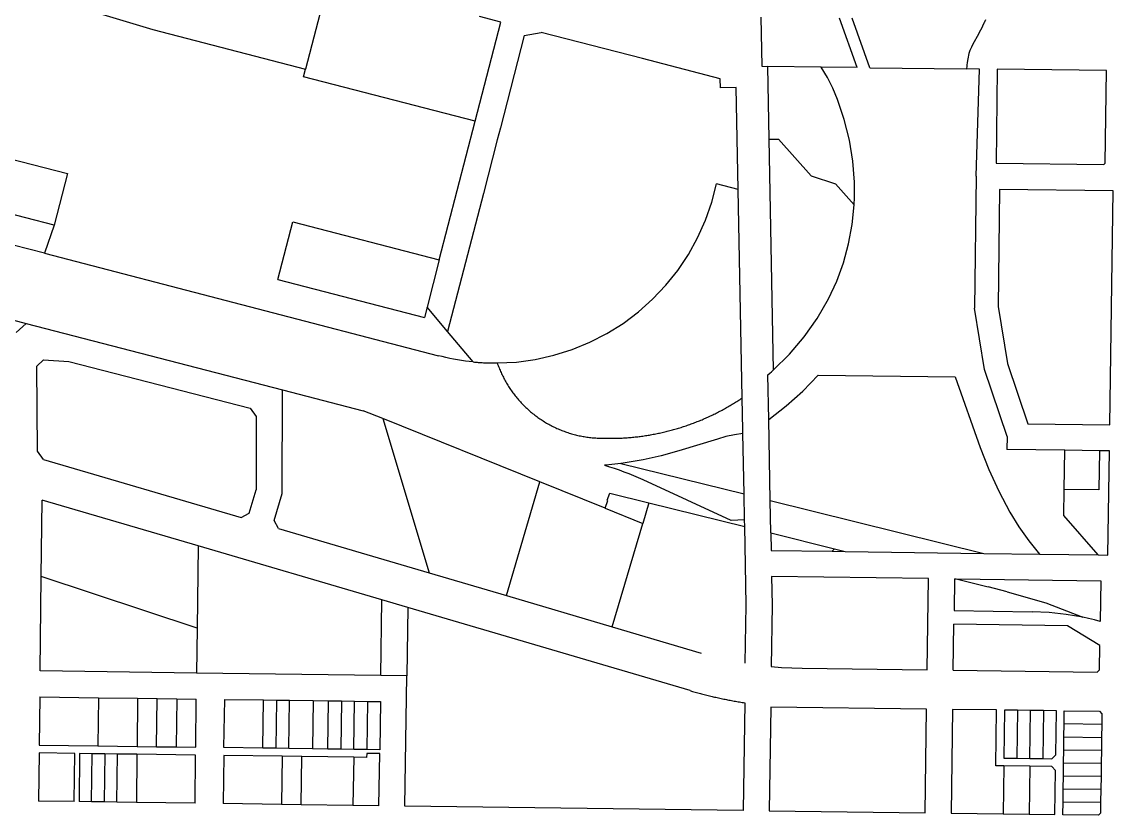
# Model space of a CAD drawing. Header units: inches. Extents: x 486468 to 494399, y 5455955 to 5460553.
# Drawn here: x 493515 to 494359, y 5456843 to 5457457 of the extents above; entities that cross this region are included whole.
import ezdxf

# ---------------------------------------------------------------- set-up
doc = ezdxf.new("R2010")
doc.units = ezdxf.units.IN
doc.header["$MEASUREMENT"] = 0
doc.layers.add('ParcelLines', color=10, linetype='Continuous')

msp = doc.modelspace()

# ---------------------------------------------------------------- linework, layer by layer
at = {"layer": 'ParcelLines', "color": 1}
for p, q in [((493755.33, 5457499.613), (493734.703, 5457419.97)), ((493572.943, 5457463.755), (493616.726, 5457450.526)), ((493865.895, 5457379.696), (493885.763, 5457456.389)), ((493885.763, 5457456.389), (493869.188, 5457460.721)), ((494086.693, 5457460.291), (494087.433, 5457422.194)), ((494161.041, 5457421.255), (494147.535, 5457459.514)), ((494170.778, 5457421.131), (494157.273, 5457459.389)), ((493616.726, 5457450.526), (493734.703, 5457419.97)), ((493903.81, 5457446.099), (493916.799, 5457448.413)), ((494087.433, 5457422.194), (494091.7, 5457422.139)), ((494133.297, 5457421.609), (494091.7, 5457422.139)), ((494091.7, 5457422.139), (494092.796, 5457365.78)), ((494161.041, 5457421.255), (494133.297, 5457421.609)), ((493733.175, 5457414.071), (493734.703, 5457419.97)), ((493865.895, 5457379.696), (493733.175, 5457414.071)), ((494170.778, 5457421.131), (494245.489, 5457420.178)), ((494255.695, 5457420.048), (494245.489, 5457420.178)), ((494253.08, 5457337.371), (494255.695, 5457420.048)), ((494269.4, 5457419.876), (494268.446, 5457347.242)), ((494353.791, 5457418.818), (494269.4, 5457419.876)), ((494352.753, 5457347.247), (494353.791, 5457418.818)), ((494055.438, 5457405.474), (494055.288, 5457412.524)), ((494067.638, 5457405.724), (494055.438, 5457405.474)), ((494069.139, 5457327.075), (494067.638, 5457405.724)), ((493343.025, 5457393.127), (493550.704, 5457339.246)), ((493838.132, 5457272.532), (493865.895, 5457379.696)), ((494092.796, 5457365.78), (494100.255, 5457365.925)), ((494092.796, 5457365.78), (494096.262, 5457187.413)), ((494100.255, 5457365.925), (494125.619, 5457337.476)), ((493540.373, 5457299.435), (493332.716, 5457353.324)), ((494268.446, 5457347.242), (494351.723, 5457346.244)), ((494351.723, 5457346.244), (494352.753, 5457347.247)), ((493550.704, 5457339.246), (493540.373, 5457299.435)), ((494125.619, 5457337.476), (494144.345, 5457331.29)), ((494253.08, 5457337.371), (494251.728, 5457235.191)), ((494069.139, 5457327.075), (494052.339, 5457331.435)), ((494144.345, 5457331.29), (494158.808, 5457315.061)), ((493136.087, 5457322.675), (493518.831, 5457223.504)), ((494072.212, 5457165.907), (494069.139, 5457327.075)), ((494271.226, 5457327.099), (494270.028, 5457236.57)), ((494358.957, 5457326.047), (494271.226, 5457327.099)), ((494356.359, 5457145.041), (494358.957, 5457326.047)), ((493540.373, 5457299.435), (493533.024, 5457277.738)), ((493713.409, 5457257.545), (493724.9, 5457301.915)), ((493724.9, 5457301.915), (493838.132, 5457272.532)), ((493533.024, 5457277.738), (493491.391, 5457288.409)), ((493533.024, 5457277.738), (493837.495, 5457198.49)), ((493838.132, 5457272.532), (493828.661, 5457235.974)), ((493713.409, 5457257.545), (493826.616, 5457228.081)), ((493828.661, 5457235.974), (493826.616, 5457228.081)), ((493844.542, 5457217.173), (493828.661, 5457235.974)), ((494270.028, 5457236.57), (494277.321, 5457192.386)), ((494259.524, 5457187.963), (494251.728, 5457235.191)), ((493511.057, 5457216.531), (493518.831, 5457223.504)), ((493518.831, 5457223.504), (493716.798, 5457172.215)), ((493864.292, 5457193.723), (493844.542, 5457217.173)), ((493527.166, 5457190.525), (493532.137, 5457195.252)), ((493532.137, 5457195.252), (493551.86, 5457194.179)), ((493551.86, 5457194.179), (493691.823, 5457157.916)), ((493527.432, 5457124.727), (493527.166, 5457190.525)), ((494276.917, 5457136.085), (494259.524, 5457187.963)), ((494277.321, 5457192.386), (494292.937, 5457145.81)), ((494092.713, 5457149.346), (494092.067, 5457183.761)), ((494131.055, 5457183.542), (494236.741, 5457182.102)), ((494236.741, 5457182.102), (494256.19, 5457127.549)), ((493716.648, 5457091.937), (493716.798, 5457172.215)), ((493716.798, 5457172.215), (493779.36, 5457156.006)), ((494072.774, 5457141.069), (494072.212, 5457165.907)), ((493691.823, 5457157.916), (493696.652, 5457151.666)), ((493696.652, 5457151.666), (493696.546, 5457094.853)), ((493794.403, 5457149.943), (493779.36, 5457156.006)), ((493915.822, 5457100.998), (493794.403, 5457149.943)), ((493794.403, 5457149.943), (493830.301, 5457030.643)), ((494093.886, 5457086.743), (494092.713, 5457149.346)), ((494292.937, 5457145.81), (494356.359, 5457145.041)), ((494072.823, 5457138.425), (494072.774, 5457141.069)), ((494073.688, 5457091.671), (494072.823, 5457138.425)), ((494276.917, 5457136.085), (494276.777, 5457126.032)), ((494053.069, 5457134.146), (494023.207, 5457124.965)), ((493532.248, 5457118.319), (493527.432, 5457124.727)), ((493532.248, 5457118.319), (493685.018, 5457073.38)), ((494321.614, 5457125.411), (494276.777, 5457126.032)), ((494321.166, 5457095.243), (494321.614, 5457125.411)), ((494348.445, 5457125.039), (494321.614, 5457125.411)), ((494348.445, 5457125.039), (494347.998, 5457094.88)), ((494356.072, 5457124.933), (494348.445, 5457125.039)), ((494354.878, 5457044.489), (494356.072, 5457124.933)), ((493978.477, 5457115.265), (494073.688, 5457091.671)), ((493889.954, 5457013.096), (493915.822, 5457100.998)), ((493966.205, 5457080.68), (493915.822, 5457100.998)), ((494063.574, 5457071.294), (493995.671, 5457102.634)), ((493691.223, 5457076.764), (493696.546, 5457094.853)), ((493967.871, 5457086.863), (493969.939, 5457092.395)), ((493969.939, 5457092.395), (494000.072, 5457084.921)), ((494320.868, 5457075.132), (494321.166, 5457095.243)), ((494347.998, 5457094.88), (494321.166, 5457095.243)), ((493530.426, 5457027.923), (493531.095, 5457086.974)), ((493710.515, 5457071.088), (493716.648, 5457091.937)), ((493966.205, 5457080.68), (493968.417, 5457086.659)), ((493968.417, 5457086.659), (493967.871, 5457086.863)), ((494000.072, 5457084.921), (493995.365, 5457068.936)), ((494000.072, 5457084.921), (494074.154, 5457066.546)), ((494074.058, 5457071.61), (494073.688, 5457091.671)), ((494093.886, 5457086.743), (494259.04, 5457045.795)), ((494094.359, 5457061.518), (494093.886, 5457086.743)), ((493685.018, 5457073.38), (493691.223, 5457076.764)), ((493966.205, 5457080.68), (493995.365, 5457068.936)), ((493713.899, 5457064.884), (493710.515, 5457071.088)), ((493971.811, 5456988.946), (493995.365, 5457068.936)), ((494074.058, 5457071.61), (494063.574, 5457071.294)), ((494074.154, 5457066.546), (494074.058, 5457071.61)), ((494347.262, 5457044.593), (494320.868, 5457075.132)), ((493713.899, 5457064.884), (493830.301, 5457030.643)), ((494074.696, 5457036.951), (494074.154, 5457066.546)), ((494094.359, 5457061.518), (494094.611, 5457048.035)), ((494094.359, 5457061.518), (494143.662, 5457049.294)), ((493651.695, 5457051.523), (493650.956, 5456987.924)), ((493793.756, 5457009.755), (493651.695, 5457051.523)), ((494094.611, 5457048.035), (494141.865, 5457047.391)), ((494141.865, 5457047.391), (494143.662, 5457049.294)), ((494141.865, 5457047.391), (494151.886, 5457047.255)), ((494143.662, 5457049.294), (494151.886, 5457047.255)), ((494151.886, 5457047.255), (494259.04, 5457045.795)), ((494259.04, 5457045.795), (494302.057, 5457045.209)), ((494302.057, 5457045.209), (494347.262, 5457044.593)), ((494347.262, 5457044.593), (494354.878, 5457044.489)), ((494075.291, 5457005.814), (494074.696, 5457036.951)), ((493529.597, 5456954.874), (493530.426, 5457027.923)), ((493830.301, 5457030.643), (493889.954, 5457013.096)), ((494094.936, 5457027.943), (494095.361, 5457005.863)), ((494216.128, 5457026.28), (494094.936, 5457027.943)), ((494215.155, 5456955.773), (494216.128, 5457026.28)), ((494236.279, 5457026.009), (494235.942, 5457001.543)), ((494236.279, 5457026.009), (494237.713, 5457025.989)), ((494237.713, 5457025.989), (494262.395, 5457019.87)), ((494237.713, 5457025.989), (494349.294, 5457024.459)), ((494349.294, 5457024.459), (494348.856, 5456993.125)), ((493813.746, 5457003.875), (493793.756, 5457009.755)), ((493889.954, 5457013.096), (493971.811, 5456988.946)), ((494276.963, 5457015.984), (494306.86, 5457007.446)), ((493813.746, 5457003.875), (493812.996, 5456951.126)), ((494031.945, 5456939.679), (493813.746, 5457003.875)), ((494074.629, 5456960.901), (494075.291, 5457005.814)), ((494095.361, 5457005.863), (494094.667, 5456958.31)), ((494235.942, 5457001.543), (494296.406, 5457000.669)), ((494306.86, 5457007.446), (494335.518, 5456996.362)), ((493650.956, 5456987.924), (493650.546, 5456953.275)), ((493971.811, 5456988.946), (494040.494, 5456968.75)), ((494235.299, 5456955.542), (494235.81, 5456990.991)), ((494323.675, 5456989.822), (494235.81, 5456990.991)), ((494348.576, 5456974.601), (494323.675, 5456989.822)), ((494348.319, 5456955.647), (494348.576, 5456974.601)), ((493650.546, 5456953.275), (493529.597, 5456954.874)), ((493792.896, 5456951.396), (493650.546, 5456953.275)), ((493812.996, 5456951.126), (493792.896, 5456951.396)), ((493811.597, 5456850.427), (493812.996, 5456951.126)), ((494118.546, 5456957.016), (494215.155, 5456955.773)), ((494235.299, 5456955.542), (494346.698, 5456954.069)), ((494348.319, 5456955.647), (494346.698, 5456954.069)), ((493529.397, 5456934.774), (493528.948, 5456897.575)), ((493529.397, 5456934.774), (493574.747, 5456934.174)), ((493574.747, 5456934.174), (493574.297, 5456896.975)), ((493574.747, 5456934.174), (493604.947, 5456933.775)), ((493604.947, 5456933.775), (493604.497, 5456896.576)), ((493604.947, 5456933.775), (493620.097, 5456933.575)), ((493619.647, 5456896.376), (493620.097, 5456933.575)), ((493620.097, 5456933.575), (493635.197, 5456933.375)), ((493635.197, 5456933.375), (493634.747, 5456896.176)), ((493635.197, 5456933.375), (493650.297, 5456933.175)), ((493649.847, 5456895.976), (493650.297, 5456933.175)), ((493671.697, 5456895.676), (493672.247, 5456932.875)), ((493672.247, 5456932.875), (493702.347, 5456932.476)), ((493702.347, 5456932.476), (493712.347, 5456932.346)), ((493712.347, 5456932.346), (493722.396, 5456932.206)), ((493722.396, 5456932.206), (493740.596, 5456931.966)), ((493740.596, 5456931.966), (493740.047, 5456894.736)), ((493740.596, 5456931.966), (493752.496, 5456931.806)), ((493752.496, 5456931.806), (493762.496, 5456931.676)), ((493762.496, 5456931.676), (493761.997, 5456894.437)), ((493762.496, 5456931.676), (493772.546, 5456931.536)), ((493772.546, 5456931.536), (493782.596, 5456931.406)), ((493782.596, 5456931.406), (493792.596, 5456931.276)), ((493792.596, 5456931.276), (493792.097, 5456894.027)), ((494074.195, 5456930.33), (494072.996, 5456846.982)), ((494094.245, 5456927.031), (494093.096, 5456846.732)), ((494214.694, 5456925.482), (494094.245, 5456927.031)), ((494213.695, 5456845.133), (494214.694, 5456925.482)), ((494234.794, 5456925.182), (494233.795, 5456844.884)), ((494268.844, 5456924.733), (494234.794, 5456925.182)), ((494268.294, 5456881.534), (494268.844, 5456924.733)), ((494274.944, 5456924.683), (494274.444, 5456887.584)), ((494284.994, 5456924.543), (494274.944, 5456924.683)), ((494295.044, 5456924.403), (494284.994, 5456924.543)), ((494305.094, 5456924.273), (494295.044, 5456924.403)), ((494315.094, 5456924.133), (494305.094, 5456924.273)), ((494314.644, 5456890.085), (494315.094, 5456924.133)), ((494321.054, 5456913.983), (494321.194, 5456924.033)), ((494321.194, 5456924.033), (494348.296, 5456923.695)), ((494348.296, 5456923.695), (494350.267, 5456921.672)), ((494350.267, 5456921.672), (494350.155, 5456913.621)), ((494320.904, 5456903.985), (494321.054, 5456913.983)), ((494350.155, 5456913.621), (494321.054, 5456913.983)), ((494350.155, 5456913.621), (494350.007, 5456903.576)), ((494320.764, 5456893.935), (494320.904, 5456903.985)), ((494320.904, 5456903.985), (494350.007, 5456903.576)), ((494350.007, 5456903.576), (494349.864, 5456893.571)), ((493528.848, 5456891.525), (493528.449, 5456854.325)), ((493556.397, 5456891.125), (493528.848, 5456891.525)), ((493528.948, 5456897.575), (493574.297, 5456896.975)), ((493555.999, 5456853.975), (493556.397, 5456891.125)), ((493560.047, 5456891.075), (493559.649, 5456853.925)), ((493569.847, 5456890.945), (493560.047, 5456891.075)), ((493569.399, 5456853.795), (493569.847, 5456890.945)), ((493579.597, 5456890.815), (493569.847, 5456890.945)), ((493574.297, 5456896.975), (493604.497, 5456896.576)), ((493589.347, 5456890.685), (493579.597, 5456890.815)), ((493604.447, 5456890.486), (493589.347, 5456890.685)), ((493649.797, 5456889.876), (493604.447, 5456890.486)), ((493604.497, 5456896.576), (493619.647, 5456896.376)), ((493619.647, 5456896.376), (493634.747, 5456896.176)), ((493634.747, 5456896.176), (493649.847, 5456895.976)), ((493701.797, 5456895.266), (493671.697, 5456895.676)), ((493711.797, 5456895.127), (493701.797, 5456895.266)), ((493721.847, 5456894.986), (493711.797, 5456895.127)), ((493740.047, 5456894.736), (493721.847, 5456894.986)), ((493751.947, 5456894.577), (493740.047, 5456894.736)), ((493761.997, 5456894.437), (493751.947, 5456894.577)), ((493771.997, 5456894.307), (493761.997, 5456894.437)), ((493782.047, 5456894.167), (493771.997, 5456894.307)), ((493781.997, 5456891.127), (493781.947, 5456888.077)), ((493792.047, 5456890.977), (493781.997, 5456891.127)), ((493792.097, 5456894.027), (493782.047, 5456894.167)), ((493791.497, 5456850.677), (493792.047, 5456890.977)), ((494311.544, 5456887.084), (494314.644, 5456890.085)), ((494320.614, 5456883.885), (494320.764, 5456893.935)), ((494320.764, 5456893.935), (494349.864, 5456893.571)), ((494349.864, 5456893.571), (494349.72, 5456883.521)), ((493649.349, 5456852.726), (493649.797, 5456889.876)), ((493671.597, 5456889.576), (493671.048, 5456852.426)), ((493716.747, 5456888.967), (493671.597, 5456889.576)), ((493716.747, 5456888.967), (493716.197, 5456851.777)), ((493731.797, 5456888.757), (493716.747, 5456888.967)), ((493731.247, 5456851.557), (493731.797, 5456888.757)), ((493771.947, 5456888.217), (493731.797, 5456888.757)), ((493781.947, 5456888.077), (493771.947, 5456888.217)), ((494274.394, 5456881.454), (494268.294, 5456881.534)), ((494294.444, 5456881.204), (494274.394, 5456881.454)), ((494274.444, 5456887.584), (494284.494, 5456887.444)), ((494284.494, 5456887.444), (494294.544, 5456887.314)), ((494294.544, 5456887.314), (494304.544, 5456887.174)), ((494304.544, 5456887.174), (494311.544, 5456887.084)), ((494320.474, 5456873.885), (494320.614, 5456883.885)), ((494320.614, 5456883.885), (494349.72, 5456883.521)), ((494349.72, 5456883.521), (494349.576, 5456873.476)), ((494311.444, 5456880.985), (494294.444, 5456881.204)), ((494314.444, 5456877.885), (494311.444, 5456880.985)), ((494313.944, 5456843.835), (494314.444, 5456877.885)), ((494320.334, 5456863.835), (494320.474, 5456873.885)), ((494320.474, 5456873.885), (494349.576, 5456873.476)), ((494349.576, 5456873.476), (494349.432, 5456863.471)), ((494320.194, 5456853.835), (494320.334, 5456863.835)), ((494320.334, 5456863.835), (494349.432, 5456863.471)), ((494349.432, 5456863.471), (494349.288, 5456853.426)), ((493555.999, 5456853.975), (493528.449, 5456854.325)), ((493569.399, 5456853.795), (493559.649, 5456853.925)), ((493579.149, 5456853.665), (493569.399, 5456853.795)), ((493588.899, 5456853.535), (493579.149, 5456853.665)), ((493603.999, 5456853.336), (493588.899, 5456853.535)), ((493649.349, 5456852.726), (493603.999, 5456853.336)), ((493716.197, 5456851.777), (493671.048, 5456852.426)), ((493731.247, 5456851.557), (493716.197, 5456851.777)), ((493771.397, 5456850.967), (493731.247, 5456851.557)), ((493791.497, 5456850.677), (493771.397, 5456850.967)), ((494072.996, 5456846.982), (493811.597, 5456850.427)), ((494320.044, 5456843.785), (494320.194, 5456853.835)), ((494320.194, 5456853.835), (494349.288, 5456853.426)), ((494349.288, 5456853.426), (494349.166, 5456844.92)), ((494093.096, 5456846.732), (494213.695, 5456845.133)), ((494233.795, 5456844.884), (494273.895, 5456844.354)), ((494273.895, 5456844.354), (494293.945, 5456844.094)), ((494293.945, 5456844.094), (494313.944, 5456843.835)), ((494347.646, 5456843.44), (494320.044, 5456843.785)), ((494347.646, 5456843.44), (494349.166, 5456844.92))]:
    msp.add_line(p, q, dxfattribs=at)
for points in [[(494260.304, 5457458.072), (494259.912, 5457457.304), (494259.784, 5457457.053), (494259.12, 5457455.75), (494258.936, 5457455.478), (494257.847, 5457453.106), (494257.337, 5457451.978), (494256.377, 5457450.178), (494253.787, 5457445.328), (494251.557, 5457441.148), (494250.087, 5457438.378), (494249.327, 5457436.878), (494248.237, 5457434.478), (494247.357, 5457432.178), (494247.037, 5457430.828), (494246.817, 5457429.368), (494246.437, 5457426.728), (494246.157, 5457424.788), (494245.937, 5457423.278), (494245.787, 5457422.378), (494245.489, 5457420.178)], [(494055.288, 5457412.524), (493995.178, 5457428.103), (493916.799, 5457448.413)], [(493903.81, 5457446.099), (493885.34, 5457374.722), (493882.89, 5457365.272), (493872.19, 5457323.972), (493844.542, 5457217.173)], [(494145.918, 5457396.614), (494142.289, 5457405.229), (494138.075, 5457413.574), (494133.297, 5457421.609)], [(494158.984, 5457332.591), (494157.687, 5457348.943), (494155.064, 5457365.136), (494151.132, 5457381.061), (494145.918, 5457396.614)], [(493882.902, 5457192.903), (493897.659, 5457193.659), (493912.299, 5457195.658), (493926.718, 5457198.887), (493940.813, 5457203.322), (493954.483, 5457208.932), (493967.631, 5457215.676), (493980.161, 5457223.507), (493991.986, 5457232.368), (494003.02, 5457242.196), (494013.184, 5457252.921), (494022.406, 5457264.466), (494030.621, 5457276.749), (494037.768, 5457289.681), (494043.797, 5457303.171), (494048.666, 5457317.123), (494052.339, 5457331.435)], [(494158.808, 5457315.061), (494159.055, 5457320.901), (494159.114, 5457326.747), (494158.984, 5457332.591)], [(494138.867, 5457242.442), (494145.268, 5457256.193), (494150.495, 5457270.432), (494154.511, 5457285.058), (494157.289, 5457299.97), (494158.808, 5457315.061)], [(494096.262, 5457187.413), (494108.744, 5457199.662), (494120.066, 5457212.991), (494130.134, 5457227.29), (494138.867, 5457242.442)], [(493864.292, 5457193.723), (493861.259, 5457194.048), (493858.232, 5457194.426), (493855.212, 5457194.857), (493852.2, 5457195.341), (493849.197, 5457195.877), (493846.204, 5457196.466), (493843.221, 5457197.106), (493840.25, 5457197.799), (493837.495, 5457198.49)], [(493864.292, 5457193.723), (493865.252, 5457193.623), (493866.262, 5457193.533), (493867.262, 5457193.453), (493868.272, 5457193.373), (493869.282, 5457193.303), (493870.282, 5457193.233), (493871.292, 5457193.173), (493872.302, 5457193.123), (493873.312, 5457193.073), (493874.312, 5457193.033), (493875.322, 5457192.993), (493876.332, 5457192.963), (493877.342, 5457192.933), (493878.352, 5457192.913), (493879.362, 5457192.903), (493880.372, 5457192.893), (493881.382, 5457192.893), (493882.392, 5457192.893), (493882.902, 5457192.903)], [(493882.902, 5457192.903), (493883.222, 5457191.973), (493883.572, 5457191.033), (493883.922, 5457190.093), (493884.292, 5457189.153), (493884.672, 5457188.224), (493885.062, 5457187.294), (493885.452, 5457186.374), (493885.862, 5457185.454), (493886.282, 5457184.534), (493886.722, 5457183.624), (493887.162, 5457182.724), (493887.612, 5457181.824), (493888.072, 5457180.934), (493888.542, 5457180.044), (493889.032, 5457179.164), (493889.522, 5457178.284), (493890.022, 5457177.414), (493890.542, 5457176.554), (493891.062, 5457175.694), (493891.602, 5457174.844), (493892.142, 5457173.994), (493892.692, 5457173.154), (493893.262, 5457172.324), (493893.832, 5457171.494), (493894.412, 5457170.674), (493895.002, 5457169.864), (493895.602, 5457169.054), (493896.222, 5457168.254), (493896.842, 5457167.464), (493897.462, 5457166.684), (493898.102, 5457165.904), (493898.752, 5457165.134), (493899.412, 5457164.374), (493900.072, 5457163.614), (493900.752, 5457162.874), (493901.432, 5457162.134), (493902.122, 5457161.404), (493902.822, 5457160.674), (493903.532, 5457159.964), (493904.242, 5457159.254), (493904.972, 5457158.564), (493905.702, 5457157.874), (493906.442, 5457157.194), (493907.192, 5457156.514), (493907.942, 5457155.854), (493908.712, 5457155.204), (493909.482, 5457154.554), (493910.262, 5457153.924), (493911.052, 5457153.294), (493911.842, 5457152.674), (493912.642, 5457152.064), (493913.452, 5457151.464), (493914.262, 5457150.874), (493915.082, 5457150.294), (493915.912, 5457149.725), (493916.752, 5457149.165), (493917.592, 5457148.615), (493918.432, 5457148.075), (493919.292, 5457147.545), (493920.152, 5457147.025), (493921.012, 5457146.505), (493921.892, 5457146.005), (493922.762, 5457145.515), (493923.652, 5457145.035), (493924.542, 5457144.565), (493925.432, 5457144.105), (493926.332, 5457143.655), (493927.242, 5457143.215), (493928.142, 5457142.785), (493929.062, 5457142.365), (493929.982, 5457141.965), (493930.902, 5457141.565), (493931.832, 5457141.175), (493932.772, 5457140.805), (493933.702, 5457140.445), (493934.652, 5457140.085), (493935.592, 5457139.745), (493936.542, 5457139.415), (493937.492, 5457139.095), (493938.452, 5457138.785), (493939.412, 5457138.485), (493940.382, 5457138.205), (493941.342, 5457137.925), (493942.312, 5457137.665), (493943.292, 5457137.415), (493944.262, 5457137.175), (493945.242, 5457136.945), (493946.222, 5457136.725), (493947.212, 5457136.515), (493948.202, 5457136.325), (493949.182, 5457136.135), (493950.182, 5457135.965), (493951.172, 5457135.805), (493952.162, 5457135.655), (493953.162, 5457135.515), (493954.162, 5457135.395), (493955.162, 5457135.275), (493956.162, 5457135.175), (493957.162, 5457135.085), (493958.162, 5457135.005), (493959.162, 5457134.935), (493960.172, 5457134.885), (493961.172, 5457134.835), (493962.182, 5457134.805), (493963.182, 5457134.785), (493964.192, 5457134.775)], [(494092.067, 5457183.761), (494093.477, 5457184.965), (494094.875, 5457186.182), (494096.262, 5457187.413)], [(494092.713, 5457149.346), (494106.287, 5457159.834), (494119.089, 5457171.252), (494131.055, 5457183.542)], [(493964.192, 5457134.775), (493965.202, 5457134.745), (493966.212, 5457134.725), (493967.222, 5457134.705), (493968.242, 5457134.695), (493969.252, 5457134.685), (493970.262, 5457134.685), (493971.272, 5457134.685), (493972.282, 5457134.696), (493973.292, 5457134.716), (493974.302, 5457134.736), (493975.322, 5457134.756), (493976.332, 5457134.796), (493977.342, 5457134.826), (493978.352, 5457134.876), (493979.362, 5457134.926), (493980.372, 5457134.976), (493981.382, 5457135.036), (493982.392, 5457135.106), (493983.402, 5457135.176), (493984.402, 5457135.246), (493985.412, 5457135.336), (493986.422, 5457135.416), (493987.432, 5457135.516), (493988.432, 5457135.616), (493989.442, 5457135.716), (493990.452, 5457135.826), (493991.452, 5457135.946), (493992.462, 5457136.066), (493993.462, 5457136.196), (493994.462, 5457136.326), (493995.462, 5457136.466), (493996.462, 5457136.606), (493997.472, 5457136.756), (493998.472, 5457136.906), (493999.462, 5457137.066), (494000.462, 5457137.236), (494001.462, 5457137.406), (494002.452, 5457137.586), (494003.452, 5457137.766), (494004.442, 5457137.956), (494005.442, 5457138.146), (494006.432, 5457138.346), (494007.422, 5457138.547), (494008.412, 5457138.757), (494009.402, 5457138.977), (494010.382, 5457139.197), (494011.372, 5457139.417), (494012.352, 5457139.657), (494013.342, 5457139.887), (494014.322, 5457140.127), (494015.302, 5457140.377), (494016.282, 5457140.637), (494017.262, 5457140.887), (494018.232, 5457141.157), (494019.212, 5457141.427), (494020.182, 5457141.697), (494021.162, 5457141.977), (494022.132, 5457142.267), (494023.092, 5457142.557), (494024.062, 5457142.857), (494025.032, 5457143.157), (494025.992, 5457143.457), (494026.952, 5457143.777), (494027.912, 5457144.087), (494028.872, 5457144.417), (494029.832, 5457144.747), (494030.782, 5457145.077), (494031.742, 5457145.417), (494032.692, 5457145.757), (494033.642, 5457146.107), (494034.582, 5457146.467), (494035.532, 5457146.827), (494036.472, 5457147.187), (494037.412, 5457147.557), (494038.352, 5457147.937), (494039.292, 5457148.317), (494040.232, 5457148.697), (494041.162, 5457149.087), (494042.092, 5457149.487), (494043.022, 5457149.887), (494043.942, 5457150.297), (494044.872, 5457150.707), (494045.792, 5457151.127), (494046.712, 5457151.547), (494047.632, 5457151.967), (494048.542, 5457152.407), (494049.452, 5457152.837), (494050.362, 5457153.277), (494051.272, 5457153.727), (494052.182, 5457154.177), (494053.082, 5457154.637), (494053.982, 5457155.097), (494054.882, 5457155.567), (494055.772, 5457156.037), (494056.662, 5457156.517), (494057.552, 5457156.997), (494058.442, 5457157.487), (494059.322, 5457157.977), (494060.202, 5457158.477), (494061.082, 5457158.977), (494061.962, 5457159.477), (494062.832, 5457159.987), (494063.702, 5457160.507), (494064.572, 5457161.027), (494065.432, 5457161.557), (494066.292, 5457162.087), (494067.152, 5457162.617), (494068.012, 5457163.157), (494068.862, 5457163.707), (494069.712, 5457164.247), (494070.562, 5457164.807), (494071.402, 5457165.367), (494072.212, 5457165.907)], [(494072.823, 5457138.425), (494066.157, 5457137.394), (494059.564, 5457135.966), (494053.069, 5457134.146)], [(494256.19, 5457127.549), (494262.848, 5457110.483), (494270.501, 5457093.839), (494279.122, 5457077.675)], [(494023.207, 5457124.965), (494018.676, 5457123.616), (494014.122, 5457122.346), (494009.547, 5457121.156), (494004.952, 5457120.046), (494000.338, 5457119.016), (493995.706, 5457118.067), (493991.059, 5457117.198), (493986.398, 5457116.412), (493981.724, 5457115.706), (493978.477, 5457115.265)], [(493978.477, 5457115.265), (493973.785, 5457114.694), (493969.083, 5457114.205), (493965.86, 5457113.917)], [(493965.86, 5457113.917), (493969.634, 5457112.749), (493973.387, 5457111.516), (493977.117, 5457110.217), (493980.825, 5457108.854), (493984.509, 5457107.425), (493988.166, 5457105.933), (493991.797, 5457104.377), (493995.401, 5457102.758), (493995.671, 5457102.634)], [(493651.695, 5457051.523), (493531.145, 5457086.974), (493531.095, 5457086.974)], [(494279.122, 5457077.675), (494286.072, 5457066.373), (494293.728, 5457055.537), (494302.057, 5457045.209)], [(493650.956, 5456987.924), (493650.946, 5456987.924), (493530.446, 5457027.923), (493530.426, 5457027.923)], [(494276.963, 5457015.984), (494272.122, 5457017.336), (494267.266, 5457018.632), (494262.395, 5457019.87)], [(493792.896, 5456951.396), (493793.746, 5457009.725), (493793.756, 5457009.755)], [(494335.518, 5456996.362), (494322.581, 5456998.625), (494309.526, 5457000.062), (494296.406, 5457000.669)], [(494348.856, 5456993.125), (494344.434, 5456994.302), (494339.987, 5456995.381), (494335.518, 5456996.362)], [(494094.667, 5456958.31), (494102.614, 5456957.66), (494110.575, 5456957.229), (494118.546, 5456957.016)], [(493701.797, 5456895.266), (493701.797, 5456895.276), (493702.347, 5456932.476)], [(493712.347, 5456932.346), (493712.347, 5456932.326), (493711.797, 5456895.127)], [(493721.847, 5456894.986), (493722.396, 5456932.176), (493722.396, 5456932.206)], [(494031.945, 5456939.679), (494032.935, 5456939.389), (494033.925, 5456939.109), (494034.915, 5456938.819), (494035.905, 5456938.539), (494036.905, 5456938.269), (494037.895, 5456937.989), (494038.895, 5456937.719), (494039.885, 5456937.459), (494040.885, 5456937.189), (494041.885, 5456936.929), (494042.885, 5456936.679), (494043.885, 5456936.419), (494044.885, 5456936.169), (494045.885, 5456935.929), (494046.885, 5456935.679), (494047.885, 5456935.439), (494048.895, 5456935.199), (494049.895, 5456934.969), (494050.895, 5456934.739), (494051.905, 5456934.509), (494052.915, 5456934.289), (494053.915, 5456934.07), (494054.925, 5456933.85), (494055.935, 5456933.63), (494056.945, 5456933.42), (494057.955, 5456933.21), (494058.965, 5456933.01), (494059.975, 5456932.81), (494060.985, 5456932.61), (494061.995, 5456932.41), (494063.015, 5456932.22), (494064.025, 5456932.03), (494065.045, 5456931.85), (494066.055, 5456931.67), (494067.075, 5456931.49), (494068.085, 5456931.31), (494069.105, 5456931.14), (494070.125, 5456930.97), (494071.135, 5456930.81), (494072.155, 5456930.64), (494073.175, 5456930.49), (494074.195, 5456930.33)], [(493751.947, 5456894.577), (493752.496, 5456931.776), (493752.496, 5456931.806)], [(493771.997, 5456894.307), (493772.546, 5456931.526), (493772.546, 5456931.536)], [(493782.596, 5456931.406), (493782.596, 5456931.376), (493782.047, 5456894.177), (493782.047, 5456894.167)], [(494284.994, 5456924.543), (494284.994, 5456924.533), (494284.494, 5456887.444)], [(494294.544, 5456887.314), (494295.044, 5456924.383), (494295.044, 5456924.403)], [(494305.094, 5456924.273), (494305.094, 5456924.233), (494304.544, 5456887.184), (494304.544, 5456887.174)], [(493579.597, 5456890.815), (493579.149, 5456853.675), (493579.149, 5456853.665)], [(493588.899, 5456853.535), (493589.347, 5456890.675), (493589.347, 5456890.685)], [(493604.447, 5456890.486), (493604.447, 5456890.476), (493603.999, 5456853.336)], [(493771.947, 5456888.217), (493771.397, 5456850.977), (493771.397, 5456850.967)], [(494274.394, 5456881.454), (494273.895, 5456844.384), (494273.895, 5456844.354)], [(494294.444, 5456881.204), (494293.945, 5456844.134), (494293.945, 5456844.094)]]:
    msp.add_lwpolyline(points, dxfattribs=at)

doc.saveas('drawing.dxf')
